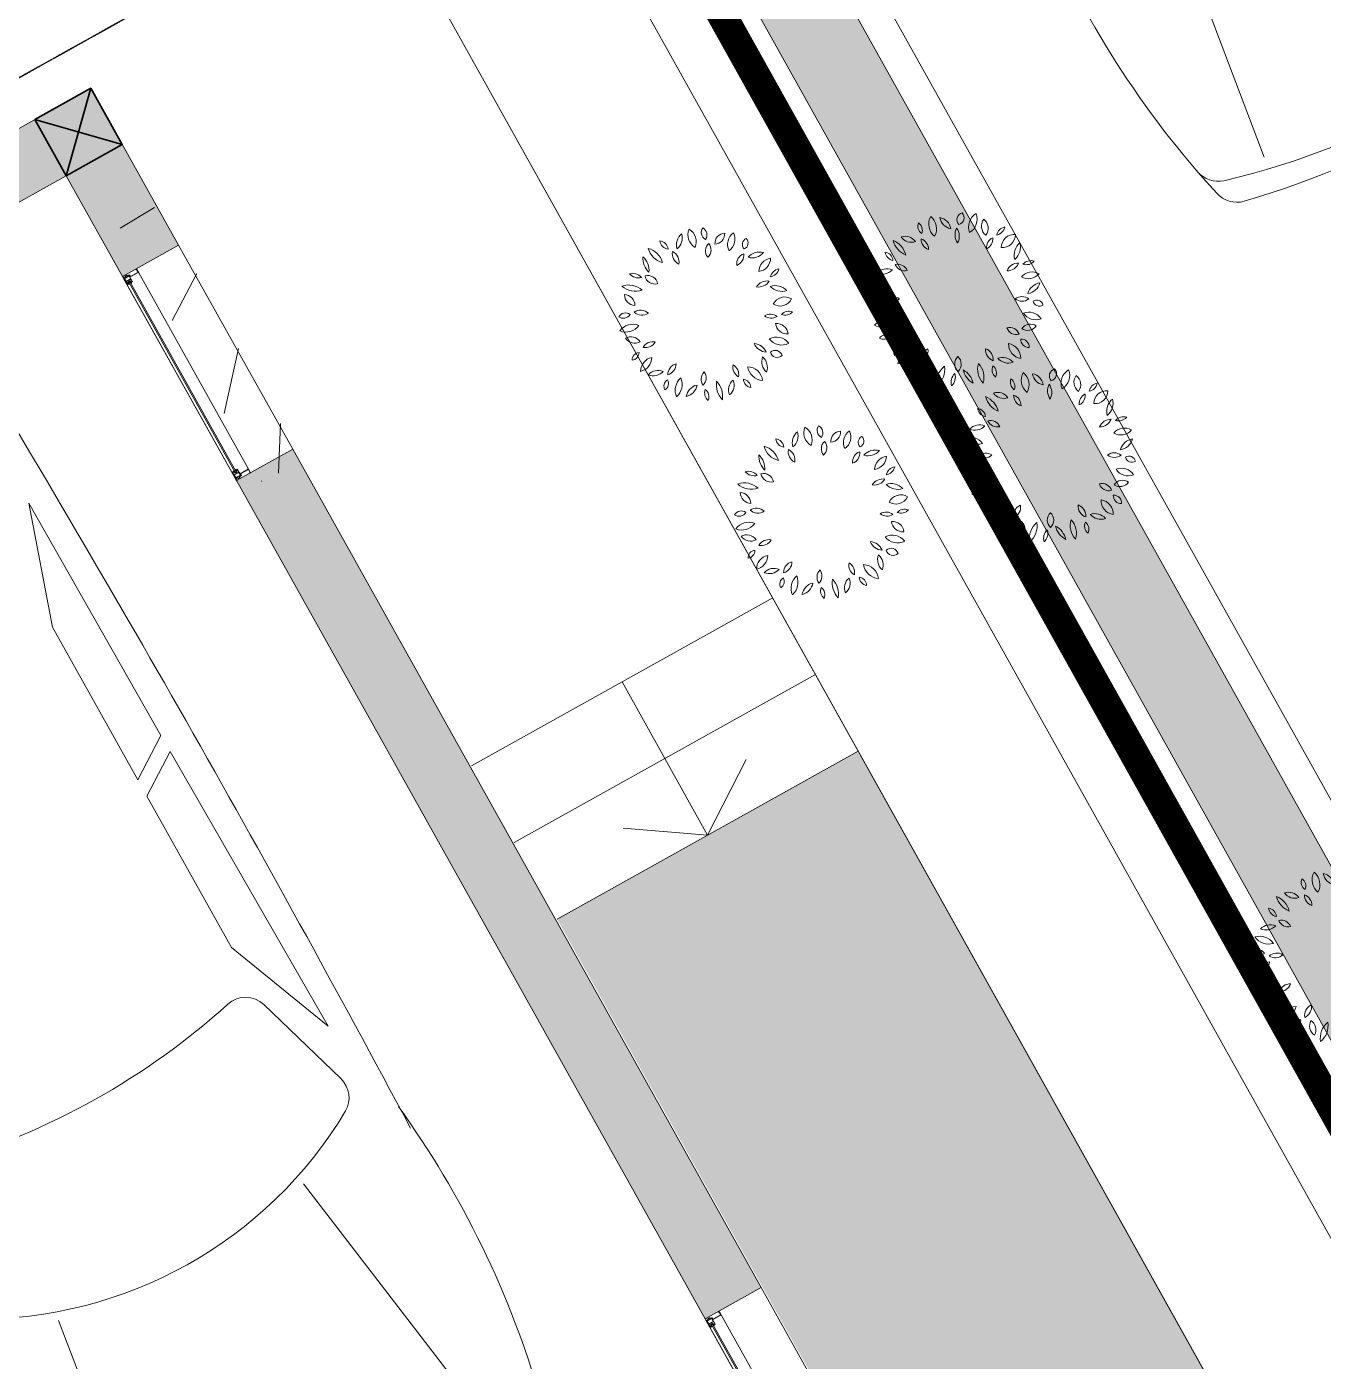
# Model space of a CAD drawing. Header units: millimetres. Extents: x 403824132 to 733479728, y 1974822364 to 2151530530.
# Drawn here: x 568778320 to 568782769, y 2063151095 to 2063155676 of the extents above; entities that cross this region are included whole.
import ezdxf

# ---------------------------------------------------------------- set-up
doc = ezdxf.new("R2010")
doc.units = ezdxf.units.MM
doc.linetypes.add('CENTER', pattern=[3, 1.5, -0.5, 0.5, -0.5])
for name, color, linetype, lineweight in [('A-COT VACH', 2, 'Continuous', 35), ('A-HATCH', 251, 'Continuous', 5), ('A-TUONG', 255, 'Continuous', 35), ('E- RANH GIOI', 1, 'CENTER', 13), ('E- THAY', 9, 'Continuous', 20), ('E- Tuong', 4, 'Continuous', 13), ('E-Manh', 251, 'Continuous', 13), ('E-NoiThat', 32, 'Continuous', 9), ('i_Cay', 114, 'Continuous', 13), ('i_Hatch', 250, 'Continuous', 13), ('LD-CUA', 146, 'Continuous', 13), ('LD-THAY', 9, 'Continuous', 13)]:
    doc.layers.add(name, color=color, linetype=linetype, lineweight=lineweight)
doc.layers.add('ChiaLo', color=128, linetype='CENTER')
doc.layers.add('loKBT', color=42, linetype='Continuous')
pattern_1 = [(209.1656998412072, (574522901.256834, 2067330878.484596), (24.43546216374019, -43.78363902115666), []), (254.1656998412072, (574522901.256834, 2067330878.484596), (136.4382021408462, -38.69635364989927), [70.90978574344342, -141.8195714868868])]

# ---------------------------------------------------------------- blocks, each defined once
blk = doc.blocks.new('BT-01')
at = {"layer": 'E- RANH GIOI', "color": 5, "ltscale": 0.05, "true_color": 0x0000fa}
blk.add_lwpolyline([(7817633.011057521, 973557.9708671892), (7821118.305349792, 976886.1228364222), (7997537.775933203, 976804.6125764521), (8000748.965155855, 973573.9738049431), (8000595.61348106, 946074.50845045), (7997326.589338088, 942825.1649507495), (7819373.932606874, 942907.3835820169), (7816376.062353153, 946046.8015478152)], close=True, dxfattribs=at)
at = {"layer": 'loKBT'}
for points in [[(7833505.235778525, 959890.6271611914), (7833514.471557382, 979880.3958136665), (7819916.579384542, 979886.6783844305), (7814691.048656499, 974896.7524486531), (7814005.85038672, 959899.636371252)], [(7846008.076964031, 979874.6234510415), (7833514.471557038, 979880.3958130709), (7833505.235778413, 959890.627160948), (7845998.841185505, 959884.8547991922)]]:
    blk.add_lwpolyline(points, close=True, dxfattribs=at)
blk = doc.blocks.new('mb-cay40')
at = {"color": 0, "linetype": 'ByBlock'}
for centre, radius, start, end in [((-299.5701589075907, 710.3054466762878), 100.1777, 149.4737229998766, 231.7585850006217), ((-447.8704589076224, 682.5084466762783), 100.1777, 329.4737229998766, 51.75858500062168), ((-230.6878589075932, 779.3904466762833), 98.06469999999999, 192.3059549999538, 259.6848969996826), ((-344.058958907699, 662.0099466762913), 98.06469999999999, 12.30595499995376, 79.68489699968265), ((-136.2343589076481, 736.8957466763095), 62.92479999999998, 125.4093320002077, 202.7100880001333), ((-230.740058907686, 763.8882466762698), 62.92479999999998, 305.4093320002077, 22.71008800013334), ((16.26654109236551, 684.2603466763248), 136.5301, 133.811686000385, 194.307733999988), ((-210.5471589076042, 749.0423466762695), 136.5301, 313.811686000385, 14.30773399998799), ((112.6560410923557, 711.3373466763078), 137.2196, 163.4642290000644, 212.7905639999698), ((-134.2428589076444, 676.0780466762808), 137.2196, 343.4642290000643, 32.79056399996983), ((-426.9131589077006, 693.7752466762759), 54.12369999999999, 146.8150690002197, 244.0193430003837), ((-495.9196589076018, 674.7454466763011), 54.12369999999999, 326.8150690002197, 64.01934300038363), ((-147.5025589076395, 637.821246676278), 79.6564, 145.524785000142, 220.8327340004014), ((-273.4387589076068, 630.8271466763035), 79.6564, 325.524785000142, 40.83273400040141), ((138.3718410924193, 615.5002466762926), 80.63699999999999, 104.100357000399, 168.4650159999594), ((39.71864109238959, 709.8323466762886), 80.63699999999999, 284.100357000399, 348.4650159999595), ((230.3510410923918, 506.037146676299), 141.3623, 100.3005049996434, 160.4476489999013), ((71.86314109229716, 692.4305466762962), 141.3623, 280.3005049996434, 340.4476489999013), ((-541.5223589077068, 596.8183466762894), 98.14920000000001, 183.3189289998474, 263.1903650005937), ((-651.1445589076611, 493.6793466763265), 98.14920000000001, 3.318928999847402, 83.19036500059372), ((-554.1702589076594, 555.716446676277), 69.85239999999999, 25.45365099951863, 116.6851969996846), ((-522.4680589076888, 648.1498466762605), 69.85239999999999, 205.4536509995186, 296.6851969996846), ((-390.4405589076341, 597.053746676309), 66.85079999999999, 168.8066020001733, 257.6390980002616), ((-470.3303589076386, 544.7297466762902), 66.85079999999999, 348.8066020001733, 77.63909800026163), ((48.89724109234521, 562.139746676261), 68.7981, 103.8913859995158, 198.9039470000852), ((-32.70725890767062, 606.6362466762985), 68.7981, 283.8913859995158, 18.90394700008519), ((259.9547410923115, 520.9738466762719), 76.85969999999999, 122.5817349996012, 207.1799879998302), ((150.1931410923426, 550.6291466762632), 76.85969999999999, 302.5817349996012, 27.17998799983019), ((-653.7485589076532, 502.9852466762604), 44.2471, 163.4933459999228, 274.4697339999847), ((-692.7238589076442, 471.4445466763245), 44.2471, 343.4933459999227, 94.46973399998471), ((299.7197410923836, 426.0202466763112), 53.529, 59.98145400028278, 155.6675900001146), ((277.7252410923538, 494.4245466762877), 53.529, 239.9814540002828, 335.6675900001146), ((-680.1407589076553, 301.4285466763176), 101.6635, 69.72013800080484, 135.6489100005381), ((-717.600058907643, 467.8581466763062), 101.6635, 249.7201380008048, 315.6489100005381), ((-620.4297589075868, 356.9077466762828), 75.7726, 22.57230600034306, 98.33354300080866), ((-561.4437589076697, 460.9655466763143), 75.7726, 202.5723060003431, 278.3335430008087), ((213.0515410923108, 368.6593466762861), 79.60759999999999, 86.02821900006174, 161.3697619999351), ((143.1294410924311, 473.5071466763002), 79.60759999999999, 266.0282190000617, 341.3697619999351), ((281.8093410923029, 453.3035466762885), 110.2473, 244.7352629998049, 320.5781150000673), ((319.9207410923555, 283.5921466762593), 110.2473, 64.73526299980486, 140.5781150000674), ((-694.8229589076363, 365.1617466763128), 95.9612, 210.9482359996829, 290.5783940005535), ((-743.3930589076772, 225.974346676303), 95.9612, 30.9482359996829, 110.5783940005535), ((359.2284410923021, 242.1056466762602), 79.1061, 90.25287400078554, 173.52208300028), ((280.2783410924312, 330.1357466762784), 79.1061, 270.2528740007856, 353.5220830002799), ((-736.4670589076995, 276.7996466763216), 75.60229999999999, 224.257649999822, 288.5926610007619), ((-766.5091589076037, 152.3813466762949), 75.60229999999999, 44.25764999982202, 108.5926610007619), ((-649.4696589076193, 256.585046676264), 83.90719999999999, 240.5094849996896, 309.291989999972), ((-637.6392589076131, 118.6108466762598), 83.90719999999999, 60.50948499968955, 129.291989999972), ((231.9157410923508, 266.539646676305), 78.02799999999999, 238.8747640006676, 311.2135240002623), ((242.9923410922929, 141.0472466762949), 78.02799999999999, 58.87476400066763, 131.2135240002623), ((344.0384410923289, 142.0358466763282), 53.57989999999999, 28.1981360000389, 112.1917869993301), ((371.0219410923892, 216.9645466762668), 53.57989999999999, 208.1981360000389, 292.1917869993301), ((-659.0736589076696, 39.63904667626048), 110.8102, 100.8761589997203, 165.4479130002026), ((-787.2373589075869, 176.3009466762742), 110.8102, 280.8761589997204, 345.4479130002026), ((349.6776410924213, 166.3968466762817), 97.6447, 209.1951970002367, 286.7189010004093), ((292.527541092335, 25.24994667626743), 97.6447, 29.19519700023669, 106.7189010004093), ((-716.1905589076923, 74.23634667632723), 87.35799999999999, 234.9744629993681, 331.3792250002423), ((-689.6452589076944, -39.14615332373069), 87.35799999999999, 54.97446299936808, 151.3792250002424), ((208.0612410923932, 37.25554667630786), 77.31559999999999, 208.8071649999463, 283.9198800002828), ((158.9131410923146, -75.04515332368464), 77.31559999999999, 28.80716499994626, 103.9198800002828), ((313.8222410924209, -58.64165332372795), 90.3688, 71.37116600059133, 141.7535400000561), ((271.7177410924342, 82.93484667628945), 90.3688, 251.3711660005913, 321.7535400000561), ((-674.8470589076169, -123.2118533237299), 70.02329999999999, 71.8192460004174, 140.0817599994504), ((-706.7037589076499, -11.75075332372944), 70.02329999999999, 251.8192460004175, 320.0817599994504), ((-551.4629589076503, -83.00365332367801), 74.9971, 87.17243399982254, 157.2364690000009), ((-616.9188589076803, 20.92074667628185), 74.9971, 267.1724339998225, 337.2364690000009), ((296.2157410923683, -68.1395533237228), 50.671, 179.2557220000184, 267.628659000778), ((243.4524410924059, -118.1089533236882), 50.671, 359.2557220000184, 87.62865900077804), ((-557.1729589076713, -163.3047533236968), 77.98479999999999, 113.475291999382, 203.4559599999777), ((-659.7790589075885, -122.8160533237024), 77.98479999999999, 293.475291999382, 23.45595999997768), ((-604.7676589076873, -147.1679533237184), 106.605, 271.6327640008068, 352.0267889999677), ((-496.1556589076645, -268.5169533236767), 106.605, 91.63276400080674, 172.0267889999677), ((-341.8780589076923, -220.9033533237016), 95.91319999999999, 122.8873139993626, 186.7253339999508), ((-489.2111589075648, -151.593553323728), 95.91319999999999, 302.8873139993626, 6.725333999950768), ((69.87894109232002, -150.8368533236935), 70.3103, 173.6499809998805, 254.6514450005405), ((-18.61045890764217, -210.8629533236744), 70.3103, 353.6499809998805, 74.65144500054049), ((274.5892410923552, -86.62635332370701), 116.145, 186.5486859998972, 256.8911319994462), ((132.8601410923875, -212.990753323691), 116.145, 6.548685999897183, 76.89113199944619), ((-472.8800589076418, -293.5357533236747), 49.2563, 76.54190599947391, 193.4774260002929), ((-509.3162589076674, -257.1117533236902), 49.2563, 256.541905999474, 13.4774260002929), ((-314.2852589076501, -280.7871533237339), 91.05040000000001, 159.1169869998805, 230.3606240003511), ((-457.4404589076003, -318.4468533237086), 91.05040000000001, 339.1169869998805, 50.36062400035106), ((-220.1570589075855, -348.4649533237389), 108.6658, 122.1169890002436, 201.7275269999994), ((-378.8747589077102, -296.6562533236793), 108.6658, 302.1169890002436, 21.72752699999944), ((-132.5331589076959, -236.0941533236837), 75.353, 148.7876610002004, 221.5977110001933), ((-253.3297589076974, -247.0719533237279), 75.353, 328.7876610002005, 41.59771100019329), ((99.92604109243257, -278.0229533236925), 148.0051, 165.2071100000012, 218.3217489999558), ((-159.2895589076797, -332.0080533237124), 148.0051, 345.2071100000012, 38.32174899995582), ((110.3971410924278, -276.4030533237237), 64.3426, 156.7754189998254, 231.2879720002375), ((11.02814109236351, -301.2369533236779), 64.3426, 336.7754189998254, 51.28797200023745), ((161.8329410923761, -136.5778533236808), 96.71849999999999, 218.6962139999035, 286.2415449999098), ((113.3978410923155, -289.9039533237083), 96.71849999999999, 38.69621399990353, 106.2415449999098), ((-170.4776589077082, -363.9031533237066), 62.5472, 129.7475050000398, 206.070901000292), ((-266.6537589076324, -343.3009533236764), 62.5472, 309.7475050000398, 26.07090100029198), ((-159.7919589076482, -372.2426533237012), 84.6027, 5.31956000003229, 80.41896799967047), ((-61.47215890765074, -280.976453323703), 84.6027, 185.3195600000323, 260.4189679996705)]:
    blk.add_arc(centre, radius, start, end, dxfattribs=at)
blk = doc.blocks.new('02PCAR01')
at = {"color": 0, "linetype": 'ByBlock'}
for p, q in [((-5.999743842701491, 20.97197369390415), (-39.99974384270149, 15.97197369390414)), ((-5.999743842701491, -20.97197369390392), (-39.99974384270149, -15.97197369390392)), ((-109.2888132979967, -21.94604464259828), (-122.9401215569275, -26.47306495973271)), ((-89.35098485400906, -21.94604464259805), (-109.2888132979967, -21.94604464259828)), ((-89.35098485400906, -21.94604464259805), (-92.48252692048048, -26.70389512236443)), ((-87.23477266372788, -21.94604464259828), (-90.39052768432227, -26.73295066731089)), ((-67.49966556103323, -21.94604464259828), (-87.23477266372788, -21.94604464259828)), ((-54.3132060632254, -27.17846902315955), (-67.49966556103323, -21.94604464259828)), ((-48.33139423534863, -25.52351837676929), (-60.0070297340019, -21.99879822623257)), ((-122.9401215569275, -26.47306495973271), (-92.48252692048048, -26.70389512236443)), ((-90.39052768432227, -26.73295066731089), (-54.3132060632254, -27.17846902315955))]:
    blk.add_line(p, q, dxfattribs=at)
for centre, radius, start, end in [((-30.01866529687959, -77.69189224817181), 108.3074141948626, 76.66074678640614, 96.565500417639), ((-8.860424086256673, 25.33013629940956), 3.135129170786203, 17.81787627694076, 78.39420676235203), ((-5.75369369883947, 24.64295367701561), 3.135129170786203, 14.3451658517873, 76.66074678640666), ((-95.47226908039148, 0.9123484636440932), 93.12114487892485, 343.0347118802515, 15.8141098076295), ((-87.12257143773562, 0.09986506992822802), 48.72014591624971, 330.0774165555361, 29.92258344446024), ((-111.753063082509, 0.9132167133986968), 111.7567944633005, 346.397614456291, 12.6669973064117), ((-142.7041877140125, 0.0998650699277732), 82.74774914337145, 347.0683172584346, 12.93168274156549), ((-59.14001595819489, -19.12681509387244), 3, 166.3369158783852, 253.201628218692), ((-47.46438045954186, -22.65153524440939), 3, 253.2016282186949, 328.8544763726824), ((-77.24322301448638, 1914.526322844674), 1944.596564051597, 267.9877453194509, 271.1097583552053), ((-30.01866529687959, 77.89162238802783), 108.3074141948626, 263.434499582361, 283.1155720064253)]:
    blk.add_arc(centre, radius, start, end, dxfattribs=at)
blk = doc.blocks.new('SFFSF')
h = blk.add_hatch(color=250)
h.paths.add_polyline_path([(339646.7882787025, 104917.2047934929), (339646.7882787025, 104891.8047934929), (339678.4882787026, 104891.8047934929), (339678.4882787026, 104898.5047934929), (339675.2882787025, 104898.5047934928, 1), (339675.2882787025, 104897.3047934928), (339677.2882787026, 104897.3047934929), (339677.2882787026, 104893.0047934929), (339663.4382787026, 104893.0047934929), (339663.4382787026, 104916.0047934929), (339677.2882787026, 104916.0047934929), (339677.2882787026, 104911.7047934929), (339675.2882787025, 104911.7047934928, 1), (339675.2882787025, 104910.5047934928), (339678.4882787026, 104910.5047934929), (339678.4882787026, 104917.2047934929)])
h.paths.add_polyline_path([(339647.9882787025, 104916.0047934929), (339662.2382787026, 104916.0047934929), (339662.2382787026, 104893.0047934929), (339647.9882787025, 104893.0047934929)], flags=16)
blk.add_lwpolyline([(339663.4382787026, 104893.0047934929), (339663.4382787026, 104916.0047934929), (339677.2882787026, 104916.0047934929), (339677.2882787026, 104911.7047934929), (339675.2882787025, 104911.7047934928, 0.9999999999999998), (339675.2882787025, 104910.5047934928), (339678.4882787026, 104910.5047934929), (339678.4882787026, 104917.2047934929), (339646.7882787025, 104917.2047934929), (339646.7882787025, 104891.8047934929), (339678.4882787026, 104891.8047934929), (339678.4882787026, 104898.5047934929), (339675.2882787025, 104898.5047934928, 0.9999999999999998), (339675.2882787025, 104897.3047934928), (339677.2882787026, 104897.3047934929), (339677.2882787026, 104893.0047934929)], format="xyb", close=True)
blk.add_lwpolyline([(339662.2382787026, 104893.0047934929), (339662.2382787026, 104916.0047934929), (339647.9882787025, 104916.0047934929), (339647.9882787025, 104893.0047934929)], close=True)
blk = doc.blocks.new('DDDDA')
blk.add_hatch(color=250).paths.add_polyline_path([(339343.8036827391, 104970.9258045919), (339343.8036827391, 104969.3492433262), (339332.5675485213, 104969.3492433262), (339332.5675485213, 104958.1424827772), (339343.8036827391, 104958.1424827772), (339343.8036827391, 104956.5659215115, 0.2403906807314063), (339346.5309994372, 104960.7458630517), (339335.5675485212, 104960.7458630517), (339335.5675485212, 104966.7458630517), (339346.5309994372, 104966.7458630517, 0.2403906807301442)])
blk.add_lwpolyline([(339343.8036827391, 104970.9258045919), (339343.8036827391, 104969.3492433262), (339332.5675485213, 104969.3492433262), (339332.5675485213, 104958.1424827772), (339343.8036827391, 104958.1424827772), (339343.8036827391, 104956.5659215115, 0.2403906807314063), (339346.5309994372, 104960.7458630517), (339335.5675485212, 104960.7458630517), (339335.5675485212, 104966.7458630517), (339346.5309994372, 104966.7458630517, 0.2403906807301443)], format="xyb", close=True)
blk = doc.blocks.new('*U234')
for points in [[(22.09999999997672, 21.5), (0, 21.5), (0, 27.69999999995344), (1.200000000069849, 27.70000000001164), (1.200000000069849, 22.70000000001164), (17.8165128667606, 22.70000000001164), (17.8165128667606, 63.09999999997671), (8.908256433438508, 63.09999999997671), (8.908256433438508, 71.64048723370068), (5.108256433508359, 74.2712564644753), (5.108256433391944, 83.12874353543157), (8.908256433438508, 85.75951276620617), (8.908256433438508, 93.09999999997672), (1.200000000069849, 93.09999999997672), (1.200000000069849, 89.29999999998836), (0, 89.29999999998836), (0, 94.29999999998836), (10.10825643339194, 94.29999999998836), (10.10825643339194, 93.09999999997672), (10.10825643339194, 91.135632477075), (10.10825643339194, 82.4999999998836), (8.908256433438508, 82.49999999994178), (8.908256433322093, 84.29999999993015), (6.308256433461793, 82.49999999994178), (6.308256433461793, 74.89999999996506), (8.908256433438508, 73.0999999999767), (8.908256433438508, 74.89999999996506), (10.10825643339194, 74.89999999996506), (10.10825643339194, 64.29999999998836), (19.01651286683045, 64.29999999998836), (19.01651286683045, 22.70000000001164), (22.09999999997672, 22.70000000001164)], [(1044.566666666989, 21.5), (1066.666666666965, 21.5), (1066.666666666965, 27.69999999995344), (1065.466666666895, 27.70000000001164), (1065.466666666895, 22.70000000001164), (1048.850153800205, 22.70000000001164), (1048.850153800205, 63.09999999997671), (1057.758410233527, 63.09999999997671), (1057.758410233527, 71.64048723370068), (1061.558410233457, 74.2712564644753), (1061.558410233573, 83.12874353543157), (1057.758410233527, 85.75951276620617), (1057.758410233527, 93.09999999997672), (1065.466666666895, 93.09999999997672), (1065.466666666895, 89.29999999998836), (1066.666666666965, 89.29999999998836), (1066.666666666965, 94.29999999998836), (1056.558410233573, 94.29999999998836), (1056.558410233573, 93.09999999997672), (1056.558410233573, 91.135632477075), (1056.558410233573, 82.4999999998836), (1057.758410233527, 82.49999999994178), (1057.758410233643, 84.29999999993015), (1060.358410233503, 82.49999999994178), (1060.358410233503, 74.89999999996506), (1057.758410233527, 73.0999999999767), (1057.758410233527, 74.89999999996506), (1056.558410233573, 74.89999999996506), (1056.558410233573, 64.29999999998836), (1047.650153800135, 64.29999999998836), (1047.650153800135, 22.70000000001164), (1044.566666666989, 22.70000000001164)]]:
    blk.add_hatch(color=250).paths.add_polyline_path(points)
for p, q in [((10.10825643339194, 94.29999999998836), (1056.558410233573, 94.29999999998836)), ((22.09999999997672, 21.5), (1044.566666667018, 21.5))]:
    blk.add_line(p, q)
for points in [[(8.908256433438508, 93.09999999997672), (8.908256433438508, 85.75951276620617), (5.108256433391944, 83.12874353543157), (5.108256433508359, 74.2712564644753), (8.908256433438508, 71.64048723370068), (8.908256433438508, 63.09999999997671), (17.8165128667606, 63.09999999997671), (17.8165128667606, 22.70000000001164), (1.200000000069849, 22.70000000001164), (1.200000000069849, 27.70000000001164), (0, 27.69999999995344), (0, 21.5), (22.09999999997672, 21.5), (22.09999999997672, 22.70000000001164), (19.01651286683045, 22.70000000001164), (19.01651286683045, 64.29999999998836), (10.10825643339194, 64.29999999998836), (10.10825643339194, 74.89999999996506), (8.908256433438508, 74.89999999996506), (8.908256433438508, 73.0999999999767), (6.308256433461793, 74.89999999996506), (6.308256433461793, 82.49999999994178), (8.908256433322093, 84.29999999993015), (8.908256433438508, 82.49999999994178), (10.10825643339194, 82.4999999998836), (10.10825643339194, 93.09999999997672), (10.10825643339194, 93.09999999997672), (10.10825643339194, 94.29999999998836), (0, 94.29999999998836), (0, 89.29999999998836), (1.200000000069849, 89.29999999998836), (1.200000000069849, 93.09999999997672), (8.908256433438508, 93.09999999997672)], [(1057.758410233527, 93.09999999997672), (1057.758410233527, 85.75951276620617), (1061.558410233573, 83.12874353543157), (1061.558410233457, 74.2712564644753), (1057.758410233527, 71.64048723370068), (1057.758410233527, 63.09999999997671), (1048.850153800205, 63.09999999997671), (1048.850153800205, 22.70000000001164), (1065.466666666895, 22.70000000001164), (1065.466666666895, 27.70000000001164), (1066.666666666965, 27.69999999995344), (1066.666666666965, 21.5), (1044.566666666989, 21.5), (1044.566666666989, 22.70000000001164), (1047.650153800135, 22.70000000001164), (1047.650153800135, 64.29999999998836), (1056.558410233573, 64.29999999998836), (1056.558410233573, 74.89999999996506), (1057.758410233527, 74.89999999996506), (1057.758410233527, 73.0999999999767), (1060.358410233503, 74.89999999996506), (1060.358410233503, 82.49999999994178), (1057.758410233643, 84.29999999993015), (1057.758410233527, 82.49999999994178), (1056.558410233573, 82.4999999998836), (1056.558410233573, 93.09999999997672), (1056.558410233573, 93.09999999997672), (1056.558410233573, 94.29999999998836), (1066.666666666965, 94.29999999998836), (1066.666666666965, 89.29999999998836), (1065.466666666895, 89.29999999998836), (1065.466666666895, 93.09999999997672), (1057.758410233527, 93.09999999997672)]]:
    blk.add_lwpolyline(points)
blk.add_lwpolyline([(1030.678743886546, 75.69999999993888), (35.98792278041947, 75.69999999993888), (35.98792278044857, 81.69999999992432), (1030.678743886546, 81.69999999992432)], close=True)
at = {"xscale": -1, "rotation": 180}
blk.add_blockref('SFFSF', (-339634.6800222692, 104983.2047934928), dxfattribs=at)
blk.add_blockref('DDDDA', (-339299.5796257408, -104885.0458630518))
at = {"xscale": -1}
blk.add_blockref('DDDDA', (340366.2462924077, -104885.0458630518), dxfattribs=at)
at = {"rotation": 180}
blk.add_blockref('SFFSF', (340701.3466889361, 104983.2047934928), dxfattribs=at)
blk = doc.blocks.new('COT220')
at = {"layer": 'i_Hatch'}
h = blk.add_hatch(color=256, dxfattribs=at)
h.dxf.hatch_style = 1
h.paths.add_polyline_path([(-124343785.6764652, 101818213.3575816), (-124343565.6764652, 101818213.3575816), (-124343565.6764652, 101818433.3575816), (-124343785.6764652, 101818433.3575816)])
at = {"layer": 'A-COT VACH'}
for p, q in [((-124343785.6764652, 101818433.3575816), (-124343565.6764652, 101818213.3575816)), ((-124343785.6764652, 101818213.3575816), (-124343565.6764652, 101818433.3575816))]:
    blk.add_line(p, q, dxfattribs=at)
blk.add_lwpolyline([(-124343785.6764652, 101818213.3575816), (-124343565.6764652, 101818213.3575816), (-124343565.6764652, 101818433.3575816), (-124343785.6764652, 101818433.3575816)], close=True, dxfattribs=at)
blk = doc.blocks.new('LUOICOT A-BT2')
at = {"layer": 'E- Tuong'}
blk.add_blockref('COT220', (131374870.6788406, -100973722.622704), dxfattribs=at)
blk = doc.blocks.new('TANG 1 BT2')
at = {"layer": 'A-HATCH'}
h = blk.add_hatch(color=256, dxfattribs=at)
h.dxf.hatch_style = 1
h.paths.add_polyline_path([(7034885.016477197, 743949.9895622452), (7031305.001144093, 743949.9993957093), (7031305.000357582, 743949.9986092001), (7031305.000357582, 743729.9986091999), (7031085.000360887, 743729.9986091999), (7031085.000377658, 742614.9627019184), (7031305.000360774, 742614.9627019184), (7031305.000360774, 743129.9983872522), (7031509.983739295, 743129.9983872522), (7031509.983736716, 743729.988434803), (7034885.006205329, 743729.9884605338), (7034885.016477197, 743729.9987324029)])
h.paths.add_polyline_path([(7031454.98373906, 743184.9983872523), (7031305.000360775, 743184.9983872523), (7031305.000360774, 743729.9884332322), (7031454.983736717, 743729.9884343816)], flags=16)
h.paths.add_polyline_path([(7035285.000362367, 743949.9884635829), (7034885.016477197, 743949.9895622452), (7034885.016477197, 743729.9884605338), (7035285.000362367, 743729.9884635832)])
h.paths.add_polyline_path([(7039684.99018249, 743949.9986090956), (7037685.000362367, 743949.9986090956), (7037685.000362367, 743729.9986090956), (7039684.99018249, 743729.9986090956)])
h.paths.add_polyline_path([(7039904.992526473, 743729.9962651127), (7039904.990182487, 743729.9986090956), (7039684.99018249, 743729.9986090956), (7039684.995308442, 743230.0043080507), (7039904.9951996, 743230.0043080507)])
h.paths.add_polyline_path([(7039905.000391372, 742030.0043080507), (7039685.000391375, 742030.0043080507), (7039684.990393587, 740900.0131716445), (7039684.99039356, 740994.901809001), (7039904.990393559, 740994.9018074184)])
h.paths.add_polyline_path([(7039904.990253915, 739794.9018074183), (7039684.990461097, 739794.901809001), (7039684.990455665, 739250.0079023986), (7039904.990186377, 739250.0079023986)])
h.paths.add_polyline_path([(7039684.990186378, 739250.007922022), (7037635.004339377, 739250.013376742), (7037634.946542817, 739590.0133771795), (7037525.005135722, 739590.0150350961), (7037525.007018037, 738162.4950877747), (7037745.007018037, 738162.4950877747), (7037745.004648698, 739030.0139953161), (7039684.990186378, 739030.0085229708)])
h.paths.add_polyline_path([(7040124.925166259, 739450.0348438494), (7039904.990186377, 739450.0397942776), (7039904.990186377, 739250.0079023986), (7039904.990186377, 739030.0079023986), (7039684.990186378, 739030.0079023986), (7039562.467362756, 739030.0082872063), (7039562.462587025, 738810.048940668), (7040124.909244117, 738810.0349207189)])
h.paths.add_polyline_path([(7034885.016481191, 739140.0079063979), (7034105.000463389, 739140.0146268981), (7034105.000458183, 739250.0146295009), (7033995.000458181, 739250.0146242934), (7033995.000463388, 739140.0146138512), (7031305.000361502, 739140.0146138087), (7031305.000361502, 739030.014613809), (7031865.000353775, 739030.0146138206), (7031865.000353719, 738029.8988647382), (7032085.000353837, 738029.8988647382), (7032085.00035384, 739030.0146138241), (7034885.016481191, 739030.0080258101)])
h.paths.add_polyline_path([(7034105.000411797, 740450.0146169773), (7031305.000360778, 740450.0146408022), (7031305.000360774, 741814.9627019184), (7031085.000389695, 741814.9627019181), (7031085.000428975, 739250.007902503), (7031305.00036076, 739250.007902503), (7031305.000360767, 740340.0146397138), (7033995.000406576, 740340.0146397067), (7033995.000420305, 740050.0146242934), (7034105.000420306, 740050.0146295009), (7034105.000411782, 740230.0144501548)])
h.paths.add_polyline_path([(7032084.979888832, 736229.8988693275), (7031864.97988883, 736229.8988693275), (7031865.000316807, 735229.9882957052), (7031304.990203068, 735229.9882958824), (7031304.990203068, 735119.9882959515), (7031455.011420853, 735119.9882998263), (7031455.011420853, 734774.9723907056), (7031305.000620672, 734774.9723907056), (7031305.000452586, 735009.9882221747), (7031304.990203068, 735009.9984716921), (7031085.000584539, 735009.9984716921), (7031085.000930129, 734609.988422782), (7031305.000738667, 734609.988422782), (7031305.000660008, 734719.972390706), (7031510.011420853, 734719.9723907056), (7031510.011420853, 735119.9883012469), (7033974.947972811, 735119.9984178026), (7033974.947967128, 735229.9984521626), (7032085.000316926, 735229.9882956705)])
h.paths.add_polyline_path([(7034885.006322771, 735009.9985949098), (7034885.006322771, 735119.9985949097), (7034774.947972809, 735119.9984716825), (7034774.947967128, 735229.9984644003), (7034885.006322771, 735229.9966823448), (7034885.006322771, 735229.9985949098), (7035105.006322772, 735229.9985949098), (7035395.000362367, 735229.9884245695), (7035395.000362367, 735009.9884245624), (7034995.006322802, 735009.9985988338)])
h.paths.add_polyline_path([(7034995.006322802, 735009.9985988338), (7034885.006322771, 735009.9985949098), (7034885.006322771, 729329.5131336151), (7034995.011618304, 729329.5131336151), (7034995.011481138, 729479.5025916767), (7035339.997102489, 729479.5067647197), (7035339.997102489, 729329.5131336151), (7034505.00528422, 729329.5131336151), (7034505.005471215, 729109.5131336151), (7035470.095056759, 729109.5057209823), (7035470.098071593, 729329.5057209823), (7035394.997102488, 729329.5131336153), (7035394.997102488, 729534.5067571229), (7034995.011430843, 729534.5025916727)])
h.paths.add_polyline_path([(7039684.980028003, 735229.9984716028), (7037745.004308376, 735229.9984716028), (7037745.007173102, 735962.4950877748), (7037525.007173101, 735962.4950877748), (7037525.003605383, 735009.9907501462), (7039684.969881094, 735009.9883246938), (7039684.980028003, 735009.9984716027)])
h.paths.add_polyline_path([(7040124.905426771, 735449.9980062945), (7039562.416944069, 735449.9980256031), (7039562.416944146, 735229.9984716028), (7039684.980028003, 735229.9984716028), (7039904.980028003, 735229.9984716028), (7039904.980028003, 735009.9984716027), (7039904.980028003, 734810.012155812), (7040124.905427122, 734810.0121559816)])
h.paths.add_polyline_path([(7039904.980028003, 735009.9984716027), (7039684.980028049, 735009.9984716027), (7039684.980028046, 734609.9822214859), (7039904.980028003, 734609.9822230682)])
h.paths.add_polyline_path([(7039904.980026842, 733409.9822230681), (7039684.980026846, 733409.9822214859), (7039684.980028005, 731579.9954374569), (7039794.976988898, 731469.9984765647), (7039904.979991221, 731580.001478889)])
h.paths.add_polyline_path([(7039904.976988898, 731359.9954315673), (7039904.976988898, 731359.9984765649), (7039684.976988898, 731359.9984765649), (7039684.976988898, 731451.1027296806), (7039190.087713758, 730956.0622360201), (7039345.674967187, 730800.5225093566)])
h.paths.add_polyline_path([(7031305.004382191, 730524.4908108282), (7031085.004382966, 730524.4908108282), (7031085.004382966, 733809.988422782), (7031305.001650558, 733809.988422782)])
h.paths.add_polyline_path([(7031305.004382995, 729724.4908108279), (7031085.000394389, 729724.4908108279), (7031085.005414292, 729109.5130103676), (7031685.00386124, 729109.5126124702), (7031685.004047885, 729329.5142372773), (7031305.004382995, 729329.5145158595)])
h.paths.add_polyline_path([(7037655.168855176, 729109.5028907654), (7037435.168855175, 729109.5028907654), (7037070.095058277, 729109.4954731708), (7037070.098073107, 729329.4954731708), (7037435.168855175, 729329.5028857419), (7037435.168855175, 729329.5028907657), (7037564.025228665, 729329.5028907657), (7038058.889701667, 729824.5185747115), (7038214.476955099, 729668.9788480487), (7037655.168855176, 729109.4998457681)])
at = {"layer": 'E- THAY'}
for points in [[(7031085.000394478, 734609.988422782), (7031305.000394598, 734609.988422782), (7031305.004383086, 733809.988422782), (7031085.004382966, 733809.988422782)], [(7031085.00430327, 729724.4908108279), (7031305.00430339, 729724.4908108279), (7031305.008291878, 730524.4908108282), (7031085.008291759, 730524.4908108282)]]:
    blk.add_lwpolyline(points, close=True, dxfattribs=at)
at = {"layer": 'E- Tuong'}
for p, q in [((7031305.004383086, 733809.988422782), (7031085.004382966, 733809.988422782)), ((7031085.004382966, 733809.988422782), (7031305.004383086, 733809.988422782)), ((7031085.004382966, 733809.988422782), (7031085.004382966, 730524.4908108282)), ((7031305.004382995, 730523.5259455434), (7031305.001642689, 733809.988422782)), ((7031305.001650558, 733809.988422782), (7031305.004382995, 730523.5259455434)), ((7031305.004382995, 730524.4908108282), (7031085.004382878, 730524.4908108282)), ((7031085.004382966, 730524.4908108282), (7031305.004382995, 730524.4908108282)), ((7031085.004382044, 730524.4908108282), (7031085.004382878, 730523.5259455434)), ((7031085.004382037, 730524.4908108282), (7031085.004382878, 730523.5259455434)), ((7031305.000394509, 729724.4908108279), (7031085.000394389, 729724.4908108279)), ((7031085.000394389, 729724.4908108279), (7031085.005414292, 729109.513010159)), ((7031305.004382995, 729724.4908108279), (7031085.004384898, 729724.4908108279)), ((7031305.004382995, 729724.4908108279), (7031305.004382995, 729329.5145158595)), ((7031305.004382995, 729329.5145158595), (7031685.004047888, 729329.5142372773)), ((7031085.005414292, 729109.5130103676), (7031685.00386124, 729109.5126124702))]:
    blk.add_line(p, q, dxfattribs=at)
at = {"layer": 'E-NoiThat', "xscale": -30.03147058763129, "yscale": 30.03147058763129, "zscale": 30.03147058763129, "rotation": 270}
blk.add_blockref('02PCAR01', (7032758.120097489, 733937.3197508542), dxfattribs=at)
at = {"layer": 'i_Hatch', "color": 252, "transparency": 33554687}
blk.add_blockref('LUOICOT A-BT2', (9.313225746154785e-10, -115381.2218621764), dxfattribs=at)
at = {"layer": 'LD-CUA', "xscale": 0.7500000000001072, "yscale": 0.7500000000001072, "zscale": 0.7500000000001072, "rotation": 270}
for p in [(7031234.275390628, 734609.988422782), (7031234.279382192, 730524.4908108282)]:
    blk.add_blockref('*U234', p, dxfattribs=at)
blk = doc.blocks.new('MB TANG 1 BT2')
at = {"layer": 'i_Hatch', "transparency": 33554687}
h = blk.add_hatch(dxfattribs=at)
h.set_pattern_fill('_USER', color=256, scale=300.0075064185274, angle=90.00000929468382, double=1, pattern_type=0)
h.set_pattern_definition([(90.00000929468382, (-1013559.768365113, -361434.8256024964), (-300.0075064185235, -4.866806841141713e-05), []), (180.0000092946838, (-1013559.768365113, -361434.8256024964), (4.866806845965632e-05, -300.0075064185235), [])])
h.paths.add_polyline_path([(7031238.004382133, 729564.4908106327), (7031238.004382133, 729569.4909126759), (7031236.504382133, 729569.4909129143), (7031236.504382133, 729599.4909126759), (7031236.504381895, 730529.4909126759), (7031236.504382133, 730559.4909126759), (7031238.004382133, 730559.4909126759), (7031238.004381895, 730564.4908106327), (7031085.004382849, 730564.4908108711), (7031085.000394344, 729564.4908106327)])
at = {"layer": 'LD-THAY', "xscale": 1.000536784354254, "yscale": 1.000536784354254, "zscale": 1.000536784354254, "rotation": 0.02648139157140904}
blk.add_blockref('TANG 1 BT2', (-3429.394713163376, -3650.686280727386), dxfattribs=at)
blk = doc.blocks.new('SAN VUON BT A-BT1')
at = {"layer": 'i_Hatch', "true_color": 0x46cb3a, "transparency": 33554687}
h = blk.add_hatch(dxfattribs=at)
h.set_pattern_fill('CROSS', color=95, scale=300, double=1)
h.set_pattern_definition([(0, (2832.471804052591, -202892.1308809184), (75, 75), [37.5, -112.5]), (90, (2851.221804052591, -202910.8808809183), (-74.99999999999999, 75), [37.5, -112.5])])
h.paths.add_polyline_path([(7163776.864386948, 841296.910365944), (7151496.864386948, 841296.910365944), (7151496.864386948, 841006.910365944), (7163486.864386948, 841006.910365944), (7163486.864386948, 821856.910365944), (7163776.864386948, 821856.910365944)])
h.paths.add_polyline_path([(7158157.283433403, 822152.3777757367), (7151786.864386949, 822152.3777756564), (7151786.864386949, 839436.8804223271), (7151496.864386948, 839436.8686022377), (7151496.864386948, 821856.910365944), (7151496.864386948, 821516.9103659827), (7158157.283433396, 821516.9103659128)])
at = {"layer": 'E- RANH GIOI', "ltscale": 0.1, "const_width": 100}
blk.add_lwpolyline([(7151386.86438695, 821436.910365944), (7163886.864386948, 821436.910365944), (7163886.864386948, 841436.910365944), (7151386.86438695, 841436.910365944)], close=True, dxfattribs=at)
at = {"layer": 'E-Manh'}
for p, q in [((7163486.864386948, 821886.910365944), (7163486.864386948, 841036.910365944)), ((7163376.864386948, 821886.910365944), (7163376.864386948, 840926.910365944))]:
    blk.add_line(p, q, dxfattribs=at)
blk.add_lwpolyline([(7163776.864386948, 821886.910365944), (7163776.864386948, 841326.910365944)], dxfattribs=at)
at = {"layer": 'E-NoiThat', "xscale": -30.03147058763129, "yscale": 30.03147058763129, "zscale": 30.03147058763129, "rotation": 270}
blk.add_blockref('02PCAR01', (7161874.303989053, 826931.4516605637), dxfattribs=at)
at = {"layer": 'i_Cay', "xscale": 0.5, "yscale": 0.5, "zscale": 0.5}
for p in [(7163708.329566423, 829166.7654812387), (7163743.936983528, 827187.7654812387), (7163759.936983528, 826566.7654812387)]:
    blk.add_blockref('mb-cay40', p, dxfattribs=at)
blk = doc.blocks.new('MBT1 BT1')
at = {"layer": 'E- RANH GIOI', "ltscale": 0.1, "const_width": 100}
blk.add_lwpolyline([(7075416.34573628, 1014867.457355331), (7087916.345736279, 1014867.457355331), (7087916.345736279, 1034867.457355331), (7075416.34573628, 1034867.457355331)], close=True, dxfattribs=at)
at = {"layer": 'E- THAY'}
blk.add_blockref('SAN VUON BT A-BT1', (-75970.5186506696, 193430.5469893871), dxfattribs=at)

msp = doc.modelspace()

# ---------------------------------------------------------------- hatches: boundary and pattern name
at = {"layer": 'i_Hatch', "transparency": 33554687}
h = msp.add_hatch(dxfattribs=at)
h.set_pattern_fill('DOLMIT', color=256, scale=200.5631614066963, angle=209.1656998412072, double=1)
h.set_pattern_definition(pattern_1)
h.paths.add_polyline_path([(568787412.617075, 2063142009.141907), (568781172.900238, 2063153189.512108), (568780139.6064396, 2063152612.835045), (568781516.666256, 2063150145.409309), (568781516.666256, 2063150145.409309), (568783373.77425, 2063146817.829735), (568785802.6464214, 2063142465.759117), (568779594.1262283, 2063139000.810387), (568780170.8032761, 2063137967.516571)])

# ---------------------------------------------------------------- linework, layer by layer
at = {"layer": 'A-TUONG', "elevation": -0.06890181601581863}
msp.add_lwpolyline([(568788531.4103508, 2063141691.831779), (568771447.1180935, 2063132157.157204), (568764708.1060543, 2063145628.728203), (568766843.2836514, 2063152556.740082), (568778756.9807816, 2063159205.726257), (568788531.4103508, 2063141691.831779)], dxfattribs=at)
at = {"layer": 'ChiaLo', "ltscale": 5, "elevation": 0.2756072640632745}
msp.add_lwpolyline([(568778759.3525013, 2063159227.623586), (568798315.5208398, 2063124180.406734)], dxfattribs=at)
at = {"layer": 'E- RANH GIOI', "color": 5, "ltscale": 0.05, "true_color": 0x0000fa}
msp.add_line((568780223.1084442, 2063156578.707878, -0.06890181601581863), (568770301.1944065, 2063151041.329842, -0.06890181601581863), dxfattribs=at)
at = {"layer": 'E- RANH GIOI', "ltscale": 0.05, "const_width": 100.2815807033482, "elevation": -0.06890181601581863}
msp.add_lwpolyline([(568771447.1180935, 2063132157.157204), (568788531.4103508, 2063141691.831779), (568778756.9807816, 2063159205.726257), (568766843.2836514, 2063152556.740082), (568764708.1060543, 2063145628.728203)], close=True, dxfattribs=at)
at = {"layer": 'LD-THAY'}
for p, q in [((568778439.6706772, 2063158086.932693, -0.06890181601581863), (568787412.617075, 2063142009.141907, -0.06890181601581863)), ((568787412.617075, 2063142009.141907, -0.06890181601581863), (568778439.6706772, 2063158086.932693, -0.06890181601581863)), ((568779846.3773861, 2063153138.236732, -0.06890181601581863), (568780879.6747246, 2063153714.915787, -0.06890181601581863)), ((568779992.9901428, 2063152875.534966, -0.06890181601581863), (568781026.2874813, 2063153452.214027, -0.06890181601581863)), ((568780656.2515697, 2063152901.172585, -0.06890181601581863), (568780363.0260563, 2063153426.576256, -0.06890181601581863)), ((568780139.6028996, 2063152612.833054, -0.06890181601581863), (568781172.900238, 2063153189.512108, -0.06890181601581863)), ((568780656.2515697, 2063152901.172585, -0.06890181601581863), (568780788.3831043, 2063153160.340187, -0.06890181601581863)), ((568780656.2515697, 2063152901.172585, -0.06890181601581863), (568780366.3045902, 2063152924.780251, -0.06890181601581863))]:
    msp.add_line(p, q, dxfattribs=at)
at = {"layer": 'LD-THAY', "elevation": -0.06890181601581863}
for points in [[(568788531.4103508, 2063141691.831779), (568771447.1180935, 2063132157.157204), (568764708.1060543, 2063145628.728203), (568766843.2836514, 2063152556.740082), (568778756.9807816, 2063159205.726257), (568788531.4103508, 2063141691.831779)], [(568777406.376688, 2063157510.255936), (568777113.1512699, 2063158035.659607), (568778671.8487434, 2063158905.562073), (568788231.2463608, 2063141776.963631), (568771544.8190422, 2063132464.336105), (568770790.064764, 2063134043.224075)]]:
    msp.add_lwpolyline(points, dxfattribs=at)
at = {"layer": 'loKBT', "elevation": 0.2756072640632745}
for points in [[(568789711.6077678, 2063165338.926191), (568778759.3525014, 2063159227.623586), (568788537.4366705, 2063141704.01516), (568799489.6919373, 2063147815.317765)], [(568788537.4366704, 2063141704.01516), (568778759.352501, 2063159227.623587), (568766839.0475692, 2063152576.154203), (568764702.2433642, 2063145644.762203), (568771443.7123699, 2063132165.804142)]]:
    msp.add_lwpolyline(points, close=True, dxfattribs=at)

# ---------------------------------------------------------------- block references
at = {"layer": 'i_Cay', "xscale": -0.5014079035167407, "yscale": 0.5014079035167407, "zscale": 0.5014079035167408, "rotation": 29.16569984120725}
for p in [(568780609.5746326, 2063154553.228424, -0.06890181601581863), (568781007.2229347, 2063153873.645409, -0.06890181601581863)]:
    msp.add_blockref('mb-cay40', p, dxfattribs=at)
at = {"layer": 'LD-THAY', "xscale": 1.002815807033481, "yscale": 1.002815807033481, "zscale": 1.002815807033481, "rotation": 209.1656998412071}
msp.add_blockref('MB TANG 1 BT2', (574579157.162178, 2067230078.743629, -0.06890181601581863), dxfattribs=at)
at = {"layer": 'loKBT', "xscale": 1.003354102868896, "yscale": 1.003354102868896, "zscale": 1.003354102868896, "rotation": 29.19218123277868}
msp.add_blockref('BT-01', (562396780.9422703, 2058467374.467201, -0.06890181601581863), dxfattribs=at)

# ---------------------------------------------------------------- next in the draw order: block references
at = {"layer": 'LD-THAY', "xscale": 1.002840898883994, "yscale": 1.002840898883994, "zscale": 1.002840898883994, "rotation": 209.1612944849871}
msp.add_blockref('MBT1 BT1', (574489956.1846333, 2067511498.320778, -0.06890181601581863), dxfattribs=at)

# ---------------------------------------------------------------- next in the draw order: hatches: boundary and pattern name
at = {"layer": 'i_Hatch', "transparency": 33554687}
h = msp.add_hatch(dxfattribs=at)
h.set_pattern_fill('DOLMIT', color=256, scale=200.5631614066963, angle=209.1656998412072, double=1)
h.set_pattern_definition(pattern_1)
h.paths.add_polyline_path([(568787412.617075, 2063142009.141907), (568781172.900238, 2063153189.512108), (568780139.6064396, 2063152612.835045), (568781516.666256, 2063150145.409309), (568781516.666256, 2063150145.409309), (568783373.77425, 2063146817.829735), (568785802.6464214, 2063142465.759117), (568779594.1262283, 2063139000.810387), (568780170.8032761, 2063137967.516571)])

# ---------------------------------------------------------------- next in the draw order: linework, layer by layer
at = {"layer": 'A-TUONG', "elevation": -0.06890181601581863}
msp.add_lwpolyline([(568788531.4103508, 2063141691.831779), (568771447.1180935, 2063132157.157204), (568764708.1060543, 2063145628.728203), (568766843.2836514, 2063152556.740082), (568778756.9807816, 2063159205.726257), (568788531.4103508, 2063141691.831779)], dxfattribs=at)
at = {"layer": 'E- RANH GIOI', "color": 5, "ltscale": 0.05, "true_color": 0x0000fa}
msp.add_line((568780223.1084442, 2063156578.707878, -0.06890181601581863), (568770301.1944065, 2063151041.329842, -0.06890181601581863), dxfattribs=at)
at = {"layer": 'E- RANH GIOI', "ltscale": 0.05, "const_width": 100.2815807033482, "elevation": -0.06890181601581863}
msp.add_lwpolyline([(568771447.1180935, 2063132157.157204), (568788531.4103508, 2063141691.831779), (568778756.9807816, 2063159205.726257), (568766843.2836514, 2063152556.740082), (568764708.1060543, 2063145628.728203)], close=True, dxfattribs=at)
at = {"layer": 'LD-THAY'}
for p, q in [((568778439.6706772, 2063158086.932693, -0.06890181601581863), (568787412.617075, 2063142009.141907, -0.06890181601581863)), ((568787412.617075, 2063142009.141907, -0.06890181601581863), (568778439.6706772, 2063158086.932693, -0.06890181601581863)), ((568779846.3773861, 2063153138.236732, -0.06890181601581863), (568780879.6747246, 2063153714.915787, -0.06890181601581863)), ((568779992.9901428, 2063152875.534966, -0.06890181601581863), (568781026.2874813, 2063153452.214027, -0.06890181601581863)), ((568780656.2515697, 2063152901.172585, -0.06890181601581863), (568780363.0260563, 2063153426.576256, -0.06890181601581863)), ((568780139.6028996, 2063152612.833054, -0.06890181601581863), (568781172.900238, 2063153189.512108, -0.06890181601581863)), ((568780656.2515697, 2063152901.172585, -0.06890181601581863), (568780788.3831043, 2063153160.340187, -0.06890181601581863)), ((568780656.2515697, 2063152901.172585, -0.06890181601581863), (568780366.3045902, 2063152924.780251, -0.06890181601581863))]:
    msp.add_line(p, q, dxfattribs=at)
at = {"layer": 'LD-THAY', "elevation": -0.06890181601581863}
for points in [[(568788531.4103508, 2063141691.831779), (568771447.1180935, 2063132157.157204), (568764708.1060543, 2063145628.728203), (568766843.2836514, 2063152556.740082), (568778756.9807816, 2063159205.726257), (568788531.4103508, 2063141691.831779)], [(568777406.376688, 2063157510.255936), (568777113.1512699, 2063158035.659607), (568778671.8487434, 2063158905.562073), (568788231.2463608, 2063141776.963631), (568771544.8190422, 2063132464.336105), (568770790.064764, 2063134043.224075)]]:
    msp.add_lwpolyline(points, dxfattribs=at)

# ---------------------------------------------------------------- next in the draw order: block references
at = {"layer": 'i_Cay', "xscale": -0.5014079035167407, "yscale": 0.5014079035167407, "zscale": 0.5014079035167408, "rotation": 29.16569984120725}
for p in [(568780609.5746326, 2063154553.228424, -0.06890181601581863), (568781007.2229347, 2063153873.645409, -0.06890181601581863)]:
    msp.add_blockref('mb-cay40', p, dxfattribs=at)
at = {"layer": 'LD-THAY', "xscale": 1.002815807033481, "yscale": 1.002815807033481, "zscale": 1.002815807033481, "rotation": 209.1656998412071}
msp.add_blockref('MB TANG 1 BT2', (574579157.162178, 2067230078.743629, -0.06890181601581863), dxfattribs=at)
at = {"layer": 'loKBT', "xscale": 1.003354102868896, "yscale": 1.003354102868896, "zscale": 1.003354102868896, "rotation": 29.19218123277868}
msp.add_blockref('BT-01', (562396780.9422703, 2058467374.467201, -0.06890181601581863), dxfattribs=at)

# ---------------------------------------------------------------- next in the draw order: block references
at = {"layer": 'LD-THAY', "xscale": 1.002840898883994, "yscale": 1.002840898883994, "zscale": 1.002840898883994, "rotation": 209.1612944849871}
msp.add_blockref('MBT1 BT1', (574489956.1846333, 2067511498.320778, -0.06890181601581863), dxfattribs=at)

doc.saveas('drawing.dxf')
